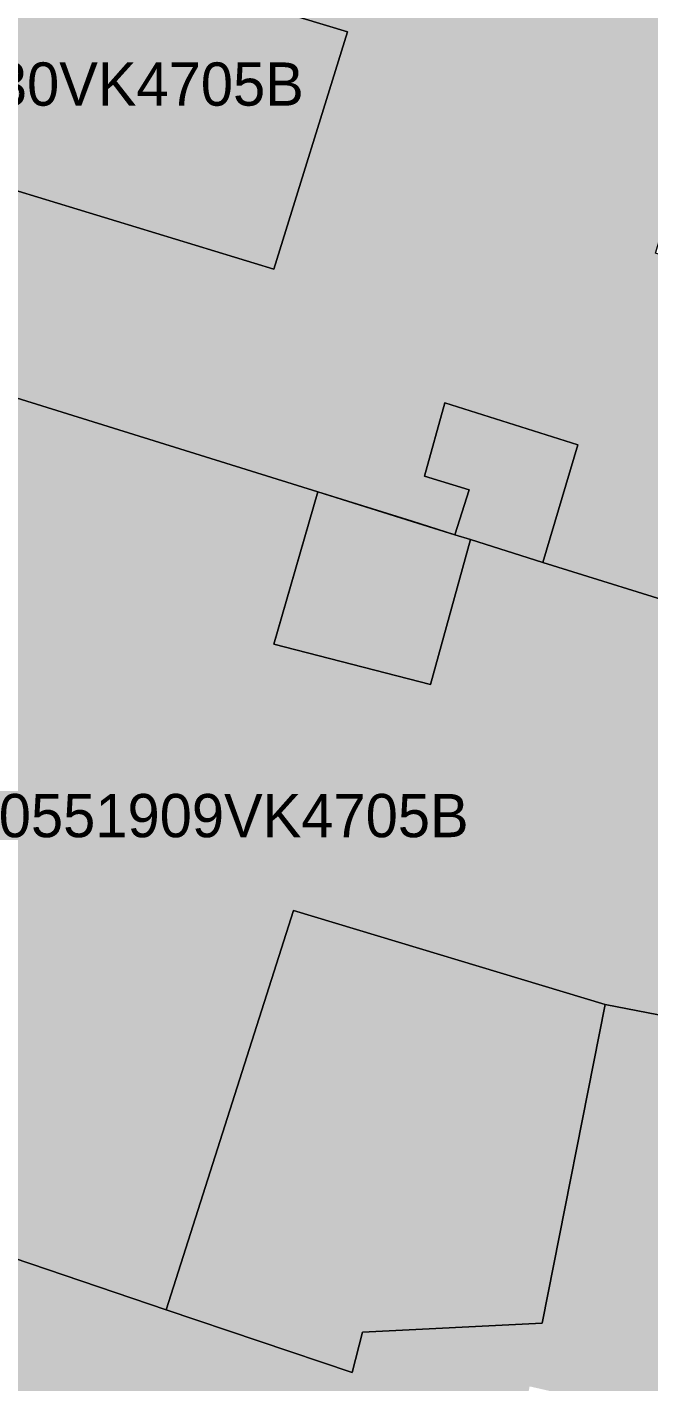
# Model space of a CAD drawing. Header units: metres. Extents: x -6 to 1255, y -2 to 532.
# Drawn here: x 766.32 to 780.68, y 475.53 to 506.86 of the extents above; entities that cross this region are included whole.
import ezdxf

# ---------------------------------------------------------------- set-up
doc = ezdxf.new("R2010")
doc.units = ezdxf.units.M
doc.header["$MEASUREMENT"] = 0
for name, color, linetype, lineweight, true_color in [('TPX_BUILDINGS', 7, 'CONTINUOUS', 0, 0x000000), ('TPX_BUILDINGS_HATCH', 7, 'CONTINUOUS', 0, 0xf0f0f0), ('TPX_BUILDINGS_SHADOWS_HATCH', 7, 'CONTINUOUS', 0, 0x000000), ('TPX_BUILDINGS_SHADOWS_OUTLINES', 7, 'CONTINUOUS', 0, 0x000000), ('TPX_CADASTRES', 7, 'CONTINUOUS', 0, 0x646464), ('TPX_CADASTRES_TEXT', 7, 'CONTINUOUS', 0, 0x000000)]:
    doc.layers.add(name, color=color, linetype=linetype, lineweight=lineweight, true_color=true_color)

msp = doc.modelspace()

# ---------------------------------------------------------------- hatches: boundary and pattern name
at = {"layer": 'TPX_BUILDINGS_HATCH'}
h = msp.add_hatch(color=256, dxfattribs=at)
h.paths.add_polyline_path([(754.173, 517.608), (750.953, 502.998), (753.833, 502.098), (755.553, 501.557), (773.033, 496.107), (775.213, 495.427), (776.203, 495.117), (776.53, 496.155), (775.5, 496.475), (775.97, 498.165), (779.04, 497.195), (778.233, 494.477), (781.803, 493.367), (781.93, 493.975), (782.343, 495.954), (782.923, 498.727), (782.583, 498.787), (782.723, 499.757), (781.49, 500.235), (781.82, 501.315), (780.84, 501.625), (781.74, 504.585), (783.473, 504.797), (784.013, 506.397), (784.333, 508.337), (781.523, 509.197), (780.93, 507.315), (779.06, 507.885), (779.613, 509.787), (778.493, 510.137), (758.843, 516.168), (754.173, 517.608)])
h.paths.add_polyline_path([(763.83, 503.755), (765.49, 509.235), (773.72, 506.745), (772.02, 501.255), (763.83, 503.755)], flags=16)
h = msp.add_hatch(color=256, dxfattribs=at)
h.paths.add_polyline_path([(750.953, 502.998), (748.263, 490.818), (750.043, 489.557), (754.453, 486.427), (756.353, 485.077), (757.253, 487.877), (760.693, 486.807), (759.543, 482.817), (765.603, 478.527), (769.533, 477.197), (772.473, 486.427), (779.673, 484.257), (782.853, 483.637), (784.822, 483.257), (790.782, 482.107), (793.262, 481.527), (795.952, 480.907), (796.702, 480.857), (802.072, 480.307), (802.922, 487.577), (800.682, 487.977), (797.092, 488.617), (781.393, 491.427), (781.803, 493.367), (778.233, 494.477), (776.563, 495.007), (775.643, 491.657), (772.023, 492.587), (773.033, 496.107), (755.553, 501.557), (753.833, 502.098), (750.953, 502.998)])
h.paths.add_polyline_path([(758.883, 493.617), (759.933, 496.987), (763.413, 495.907), (762.363, 492.537), (758.883, 493.617)], flags=16)
h.paths.add_polyline_path([(784.923, 484.947), (785.363, 487.507), (788.533, 486.957), (788.072, 484.397), (784.923, 484.947)], flags=16)
h = msp.add_hatch(color=256, dxfattribs=at)
h.paths.add_polyline_path([(764.58, 473.535), (764.462, 472.957), (764.972, 472.867), (769.96, 471.845), (769.012, 467.397), (771.522, 466.857), (773.053, 466.521), (773.252, 466.477), (775.952, 465.887), (776.132, 465.848), (780.572, 464.887), (785.802, 463.757), (789.272, 463.005), (794.292, 461.917), (794.392, 461.895), (799.332, 460.827), (802.072, 480.307), (796.702, 480.857), (795.952, 480.907), (793.262, 481.527), (790.782, 482.107), (784.822, 483.257), (782.853, 483.637), (779.673, 484.257), (778.222, 476.887), (774.072, 476.677), (773.832, 475.747), (769.533, 477.197), (765.603, 478.527), (764.58, 473.535)])
h.paths.add_polyline_path([(776.97, 470.895), (777.93, 475.425), (780.24, 474.895), (779.32, 470.425), (776.97, 470.895)], flags=16)
h.paths.add_polyline_path([(781.88, 479.725), (782.49, 482.165), (784.48, 481.725), (783.95, 479.305), (781.88, 479.725)], flags=16)
h.paths.add_polyline_path([(783.94, 469.305), (784.89, 473.905), (789.99, 472.805), (789.03, 468.255), (783.94, 469.305)], flags=16)
at = {"layer": 'TPX_BUILDINGS_SHADOWS_HATCH'}
for points in [[(763.849, 503.817), (763.83, 503.755), (772.02, 501.255), (773.72, 506.745), (765.49, 509.235), (763.849, 503.817)], [(772.092, 492.83), (772.023, 492.587), (775.643, 491.657), (776.563, 495.007), (778.233, 494.477), (779.04, 497.195), (775.97, 498.165), (775.5, 496.475), (776.53, 496.155), (776.203, 495.117), (775.213, 495.427), (773.033, 496.107), (772.092, 492.83)], [(772.473, 486.427), (769.533, 477.197), (773.832, 475.747), (774.072, 476.677), (778.222, 476.887), (779.673, 484.257), (772.473, 486.427)]]:
    msp.add_hatch(color=256, dxfattribs=at).paths.add_polyline_path(points)

# ---------------------------------------------------------------- linework, layer by layer
at = {"layer": 'TPX_BUILDINGS', "elevation": 0.042}
msp.add_lwpolyline([(763.83, 503.755), (765.49, 509.235), (773.72, 506.745), (772.02, 501.255)], close=True, dxfattribs=at)
for points in [[(755.553, 501.557), (773.033, 496.107), (775.213, 495.427), (776.203, 495.117), (776.53, 496.155), (775.5, 496.475), (775.97, 498.165), (779.04, 497.195), (778.233, 494.477), (781.803, 493.367), (781.93, 493.975), (782.343, 495.954), (782.923, 498.727), (782.583, 498.787), (782.723, 499.757), (781.49, 500.235), (781.82, 501.315), (780.84, 501.625), (781.74, 504.585), (783.473, 504.797), (784.013, 506.397), (784.333, 508.337)], [(765.603, 478.527), (769.533, 477.197), (772.473, 486.427), (779.673, 484.257), (782.853, 483.637), (784.822, 483.257), (790.782, 482.107), (793.262, 481.527), (795.952, 480.907), (796.702, 480.857), (802.072, 480.307), (802.922, 487.577), (800.682, 487.977), (797.092, 488.617), (781.393, 491.427), (781.803, 493.367), (778.233, 494.477), (776.563, 495.007), (775.643, 491.657), (772.023, 492.587), (773.033, 496.107), (755.553, 501.557)], [(799.332, 460.827), (802.072, 480.307), (796.702, 480.857), (795.952, 480.907), (793.262, 481.527), (790.782, 482.107), (784.822, 483.257), (782.853, 483.637), (779.673, 484.257), (778.222, 476.887), (774.072, 476.677), (773.832, 475.747), (769.533, 477.197), (765.603, 478.527)]]:
    msp.add_lwpolyline(points, dxfattribs=at)
at = {"layer": 'TPX_BUILDINGS_SHADOWS_OUTLINES', "elevation": 0.039}
for points in [[(763.849, 503.817), (763.83, 503.755), (772.02, 501.255), (773.72, 506.745), (765.49, 509.235)], [(772.092, 492.83), (772.023, 492.587), (775.643, 491.657), (776.563, 495.007), (778.233, 494.477), (779.04, 497.195), (775.97, 498.165), (775.5, 496.475), (776.53, 496.155), (776.203, 495.117), (775.213, 495.427), (773.033, 496.107)], [(772.473, 486.427), (769.533, 477.197), (773.832, 475.747), (774.072, 476.677), (778.222, 476.887), (779.673, 484.257)]]:
    msp.add_lwpolyline(points, close=True, dxfattribs=at)
at = {"layer": 'TPX_CADASTRES', "elevation": 0.024}
msp.add_lwpolyline([(754.173, 517.608), (750.953, 502.998), (753.833, 502.098), (755.553, 501.558), (773.033, 496.108), (775.213, 495.428), (776.203, 495.118), (776.563, 495.008), (778.233, 494.478), (781.803, 493.368), (782.923, 498.728), (782.583, 498.788), (782.723, 499.758), (783.473, 504.798), (784.013, 506.398), (784.333, 508.338), (781.523, 509.198), (779.613, 509.788), (778.493, 510.138), (758.843, 516.168)], close=True, dxfattribs=at)
for points in [[(765.603, 478.528), (769.533, 477.198), (773.832, 475.748), (774.072, 476.678), (778.222, 476.888), (779.673, 484.258), (782.853, 483.638), (784.822, 483.258), (790.782, 482.107), (793.262, 481.527), (795.952, 480.907), (796.702, 480.857), (802.072, 480.307), (802.922, 487.577), (800.682, 487.977), (797.092, 488.617), (781.393, 491.428), (781.803, 493.368), (778.233, 494.478), (776.563, 495.008), (776.203, 495.118), (775.213, 495.428), (773.033, 496.108), (755.553, 501.558)], [(763.962, 468.498), (767.022, 467.828), (769.012, 467.398), (771.522, 466.858), (773.252, 466.478), (775.952, 465.888), (780.572, 464.887), (785.802, 463.757), (794.292, 461.917), (799.332, 460.827), (802.072, 480.307), (796.702, 480.857), (795.952, 480.907), (793.262, 481.527), (790.782, 482.107), (784.822, 483.258), (782.853, 483.638), (779.673, 484.258), (778.222, 476.888), (774.072, 476.678), (773.832, 475.748), (769.533, 477.198), (765.603, 478.528)]]:
    msp.add_lwpolyline(points, dxfattribs=at)

# ---------------------------------------------------------------- texts
at = {"layer": 'TPX_CADASTRES_TEXT'}
for s, p in [('0551930VK4705B', (761.856, 505.039, 0.024)), ('0551909VK4705B', (765.664, 488.124, 0.024))]:
    msp.add_text(s, height=1, dxfattribs=at).set_placement(p)

doc.saveas('drawing.dxf')
